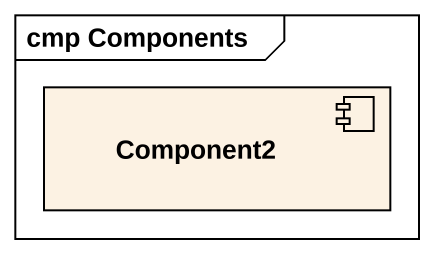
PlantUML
@startuml
mainframe cmp Components
component Component2
@enduml
